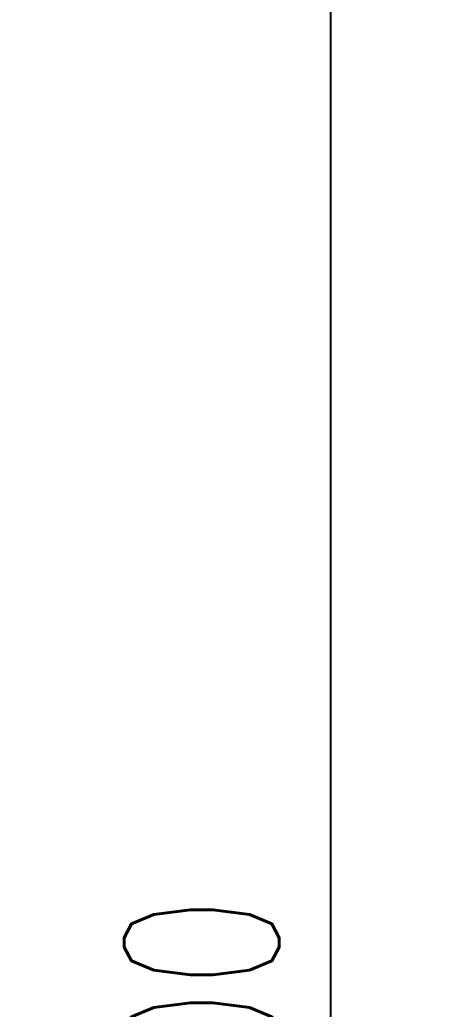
# Model space of a CAD drawing. Extents: x -1201378 to 2367219, y -619313 to 244905.
# Drawn here: x 1545274 to 1546477, y -283337 to -280462 of the extents above; entities that cross this region are included whole.
import ezdxf

# ---------------------------------------------------------------- set-up
doc = ezdxf.new("R2010")
doc.units = 0
doc.header["$LTSCALE"] = 1000
doc.layers.get('0').update_dxf_attribs({"linetype": 'CONTINUOUS'})
doc.layers.get('Defpoints').update_dxf_attribs({"linetype": 'CONTINUOUS'})
doc.layers.add('S-dim', color=81, linetype='CONTINUOUS', lineweight=0)
doc.styles.add('SS1', font='tj-romans1.shx', dxfattribs={"width": 0.7, "bigfont": 'tj-hztxt1.shx'})
doc.dimstyles.new('S-150-ARCHI', dxfattribs={"dimscale": 150, "dimtxt": 3, "dimasz": 2, "dimexe": 2, "dimexo": 2, "dimgap": 1, "dimtad": 1, "dimdec": 0, "dimzin": 0, "dimdsep": 46, "dimtxsty": 'SS1', "dimblk1": 'TT', "dimblk2": 'TT', "dimsah": 1, "dimcen": 1, "dimclrd": 256, "dimclre": 256, "dimclrt": 256, "dimadec": 0, "dimazin": 0, "dimtfac": 1, "dimtdec": 0, "dimtix": 1, "dimtmove": 2, "dimatfit": 0, "dimldrblk": 'TT', "dimfxl": 2, "dimtolj": 1, "dimtzin": 0, "dimarcsym": 0})

# ---------------------------------------------------------------- blocks, each defined once
blk = doc.blocks.new('TT')
blk.add_line((-0.9686, 0), (0.9686, 0))
at = {"const_width": 0.45}
blk.add_lwpolyline([(-0.4419, -0.4419), (0.4419, 0.4419)], dxfattribs=at)
blk = doc.blocks.new('*D6639')
at = {"layer": 'Defpoints', "color": 0, "transparency": 16777216}
for p in [(1545274.2, -279347.8), (1546177, -279347.8), (1545274.2, -287747.8)]:
    blk.add_point(p, dxfattribs=at)
at = {"layer": 'S-dim', "lineweight": -2, "transparency": 16777216}
for p, q in [((1545574.2, -279347.8), (1546477, -279347.8)), ((1546177, -287447.8), (1546177, -279647.8)), ((1545574.2, -287747.8), (1546477, -287747.8))]:
    blk.add_line(p, q, dxfattribs=at)
at = {"layer": 'S-dim', "lineweight": -2, "transparency": 16777216, "xscale": 300, "yscale": 300, "zscale": 300}
for p, rotation in [((1546177, -279347.8), 90), ((1546177, -287747.8), 270)]:
    blk.add_blockref('TT', p, dxfattribs=dict(at, rotation=rotation))
at = {"layer": 'S-dim', "transparency": 16777216, "insert": (1545802, -283547.8), "char_height": 450, "attachment_point": 5, "rotation": 90, "style": 'SS1'}
blk.add_mtext('\\A1;8400', dxfattribs=at)

msp = doc.modelspace()

# ---------------------------------------------------------------- dimensions: what is measured, and where the dimension line sits
at = {"layer": 'S-dim'}
dim = msp.add_linear_dim(base=(1546177, -279347.8), p1=(1545274.2, -287747.8), p2=(1545274.2, -279347.8), angle=90, dimstyle='S-150-ARCHI', dxfattribs=at)
dim.commit()
dim.dimension.update_dxf_attribs({"geometry": '*D6639', "text_midpoint": (1545802, -283547.8)})

doc.saveas('drawing.dxf')
